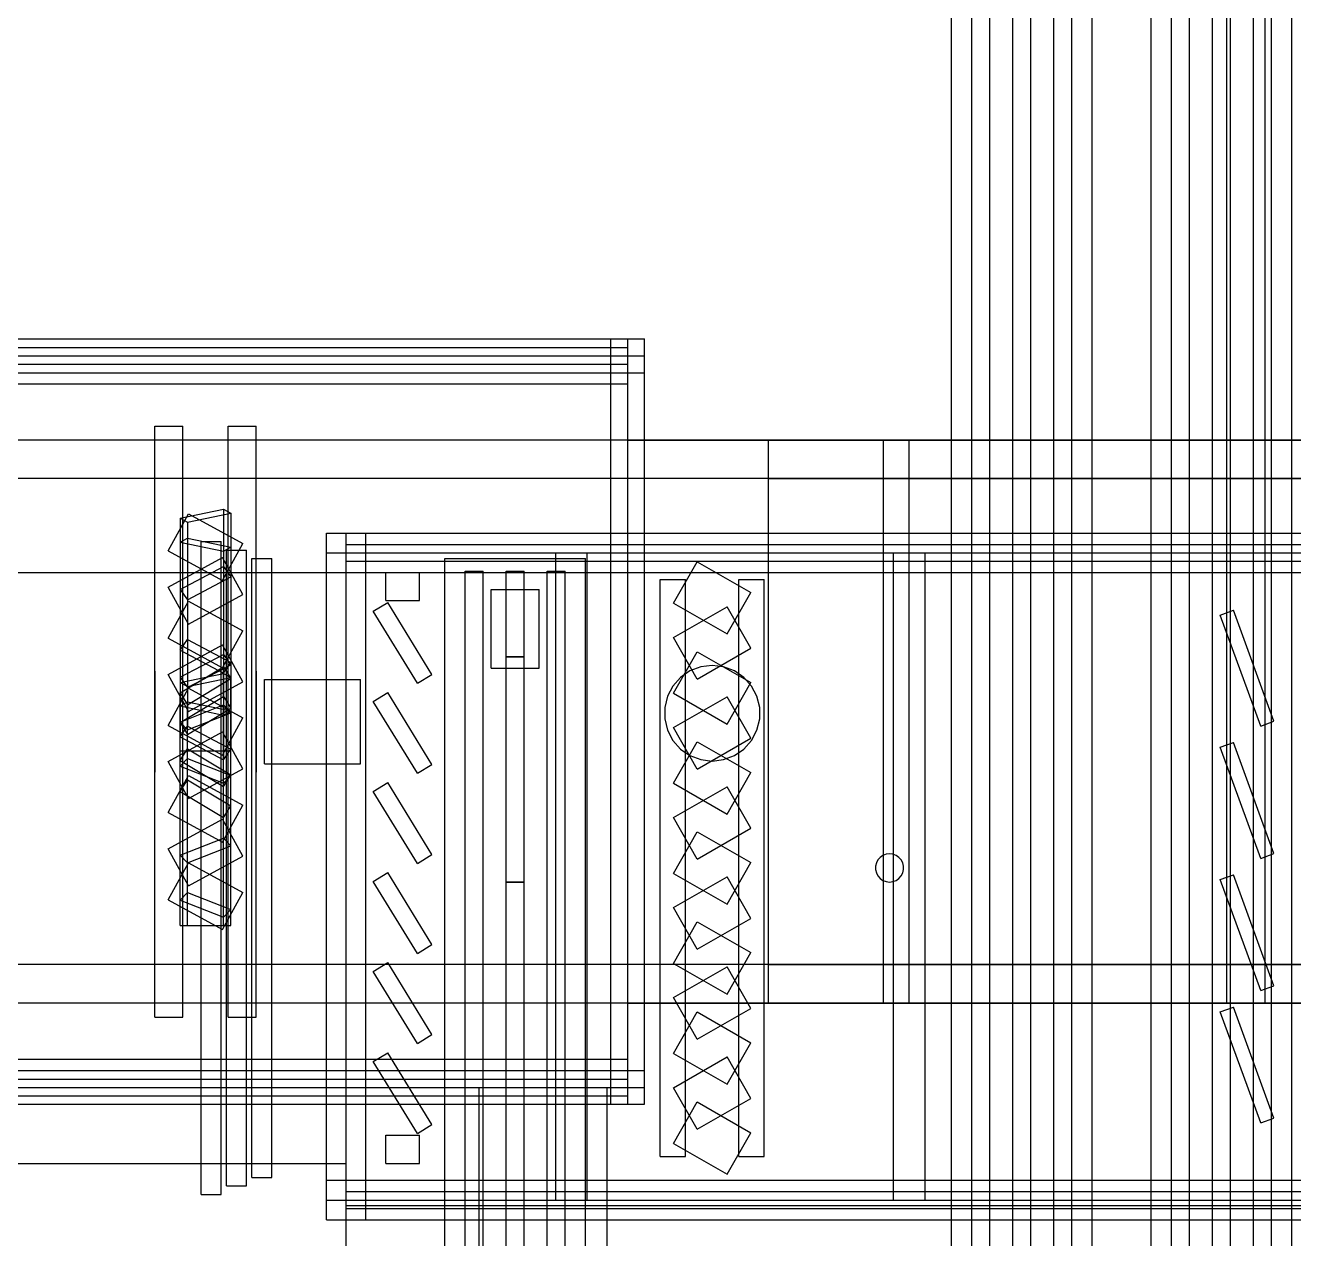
# Model space of a CAD drawing. Header units: millimetres. Extents: x -1355 to 669, y -1138 to 733.
# Drawn here: x -329.94 to -280.38, y 29.59 to 77.02 of the extents above; entities that cross this region are included whole.
import ezdxf

# ---------------------------------------------------------------- set-up
doc = ezdxf.new("R2010")
doc.units = ezdxf.units.MM
doc.layers.add('HIDDEN', color=8, linetype='Continuous')

msp = doc.modelspace()

# ---------------------------------------------------------------- linework, layer by layer
at = {"layer": 'HIDDEN'}
for points in [[(-293.75, 2.95), (-293.75, 276.75)], [(-293.75, 2.95), (-293.75, 276.75)], [(-288.25, 2.95), (-288.25, 276.75)], [(-288.25, 2.95), (-288.25, 276.75)], [(-285.95, 3.17), (-285.95, 276.75)], [(-285.95, 3.17), (-285.95, 276.75)], [(-280.45, 3.17), (-280.45, 276.75)], [(-280.45, 3.17), (-280.45, 276.75)], [(-292.95, 3.45), (-292.95, 276.25)], [(-292.95, 3.45), (-292.95, 276.25)], [(-292.25, 3.45), (-292.25, 276.25)], [(-292.25, 3.45), (-292.25, 276.25)], [(-291.35, 3.45), (-291.35, 276.25)], [(-291.35, 3.45), (-291.35, 276.25)], [(-290.65, 3.45), (-290.65, 276.25)], [(-290.65, 3.45), (-290.65, 276.25)], [(-289.75, 3.45), (-289.75, 276.25)], [(-289.75, 3.45), (-289.75, 276.25)], [(-289.05, 3.45), (-289.05, 276.25)], [(-289.05, 3.45), (-289.05, 276.25)], [(-285.15, 3.67), (-285.15, 276.25)], [(-285.15, 3.67), (-285.15, 276.25)], [(-284.45, 3.67), (-284.45, 276.25)], [(-284.45, 3.67), (-284.45, 276.25)], [(-283.55, 3.67), (-283.55, 276.25)], [(-283.55, 3.67), (-283.55, 276.25)], [(-282.85, 3.67), (-282.85, 276.25)], [(-282.85, 3.67), (-282.85, 276.25)], [(-281.95, 3.67), (-281.95, 276.25)], [(-281.95, 3.67), (-281.95, 276.25)], [(-281.25, 3.67), (-281.25, 276.25)], [(-281.25, 3.67), (-281.25, 276.25)], [(-283, 121), (-283, 38.8)], [(-283, 121), (-283, 38.8)], [(-281.5, 121), (-281.5, 38.8)], [(-281.5, 121), (-281.5, 38.8)], [(-432.9, 64.76), (-306.4, 64.76)], [(-432.9, 64.76), (-306.4, 64.76)], [(-432.9, 64.76), (-306.4, 64.76)], [(-432.9, 64.76), (-306.4, 64.76)], [(-432.9, 64.43), (-306.4, 64.43)], [(-432.9, 64.43), (-306.4, 64.43)], [(-307.06, 64.76), (-305.74, 64.76)], [(-307.06, 64.76), (-305.74, 64.76)], [(-307.06, 63.44), (-307.06, 64.76)], [(-307.06, 63.44), (-307.06, 64.76)], [(-306.4, 63.44), (-306.4, 64.76)], [(-306.4, 63.44), (-306.4, 64.76)], [(-306.4, 63.44), (-306.4, 64.76)], [(-306.4, 63.44), (-306.4, 64.76)], [(-306.4, 63.77), (-306.4, 64.43)], [(-306.4, 63.77), (-306.4, 64.43)], [(-305.74, 63.44), (-305.74, 64.76)], [(-305.74, 63.44), (-305.74, 64.76)], [(-432.9, 64.1), (-306.4, 64.1)], [(-432.9, 64.1), (-306.4, 64.1)], [(-432.9, 64.1), (-306.4, 64.1)], [(-432.9, 64.1), (-306.4, 64.1)], [(-307.06, 64.1), (-305.74, 64.1)], [(-307.06, 64.1), (-305.74, 64.1)], [(-307.06, 35.5), (-307.06, 64.1)], [(-307.06, 35.5), (-307.06, 64.1)], [(-307.06, 64.1), (-305.74, 64.1)], [(-307.06, 64.1), (-305.74, 64.1)], [(-307.06, 35.5), (-307.06, 64.1)], [(-307.06, 35.5), (-307.06, 64.1)], [(-306.4, 35.5), (-306.4, 64.1)], [(-306.4, 35.5), (-306.4, 64.1)], [(-306.4, 35.5), (-306.4, 64.1)], [(-306.4, 35.5), (-306.4, 64.1)], [(-305.74, 35.5), (-305.74, 64.1)], [(-305.74, 35.5), (-305.74, 64.1)], [(-305.74, 35.5), (-305.74, 64.1)], [(-305.74, 35.5), (-305.74, 64.1)], [(-432.9, 63.77), (-306.4, 63.77)], [(-432.9, 63.77), (-306.4, 63.77)], [(-432.9, 63.44), (-306.4, 63.44)], [(-432.9, 63.44), (-306.4, 63.44)], [(-432.9, 63.44), (-306.4, 63.44)], [(-432.9, 63.44), (-306.4, 63.44)], [(-307.06, 63.44), (-305.74, 63.44)], [(-307.06, 63.44), (-305.74, 63.44)], [(-353.15, 63), (-306.4, 63)], [(-353.15, 63), (-306.4, 63)], [(-306.4, 36.6), (-306.4, 63)], [(-306.4, 36.6), (-306.4, 63)], [(-324.88, 61.35), (-323.78, 61.35)], [(-324.88, 61.35), (-323.78, 61.35)], [(-324.88, 38.25), (-324.88, 61.35)], [(-324.88, 38.25), (-324.88, 61.35)], [(-323.78, 38.25), (-323.78, 61.35)], [(-323.78, 38.25), (-323.78, 61.35)], [(-322.02, 61.35), (-320.92, 61.35)], [(-322.02, 61.35), (-320.92, 61.35)], [(-322.02, 38.25), (-322.02, 61.35)], [(-322.02, 38.25), (-322.02, 61.35)], [(-320.92, 38.25), (-320.92, 61.35)], [(-320.92, 38.25), (-320.92, 61.35)], [(-237, 60.8), (-357, 60.8)], [(-237, 60.8), (-357, 60.8)], [(-306.4, 60.8), (-295.4, 60.8)], [(-306.4, 60.8), (-295.4, 60.8)], [(-306.4, 38.8), (-306.4, 60.8)], [(-306.4, 38.8), (-306.4, 60.8)], [(-306.4, 60.8), (-295.4, 60.8)], [(-306.4, 60.8), (-295.4, 60.8)], [(-306.4, 38.8), (-306.4, 60.8)], [(-306.4, 38.8), (-306.4, 60.8)], [(-300.9, 38.8), (-300.9, 60.8)], [(-300.9, 60.8), (-237, 60.8)], [(-300.9, 38.8), (-300.9, 60.8)], [(-300.9, 60.8), (-237, 60.8)], [(-261, 60.8), (-296.4, 60.8)], [(-296.4, 38.8), (-296.4, 60.8)], [(-261, 60.8), (-296.4, 60.8)], [(-296.4, 38.8), (-296.4, 60.8)], [(-295.4, 38.8), (-295.4, 60.8)], [(-295.4, 38.8), (-295.4, 60.8)], [(-295.4, 38.8), (-295.4, 60.8)], [(-295.4, 38.8), (-295.4, 60.8)], [(-237, 59.3), (-357, 59.3)], [(-237, 59.3), (-357, 59.3)], [(-300.9, 59.3), (-237, 59.3)], [(-300.9, 59.3), (-237, 59.3)], [(-300.9, 40.3), (-300.9, 59.3)], [(-300.9, 40.3), (-300.9, 59.3)], [(-261, 59.3), (-296.4, 59.3)], [(-261, 59.3), (-296.4, 59.3)], [(-296.4, 40.3), (-296.4, 59.3)], [(-296.4, 40.3), (-296.4, 59.3)], [(-323.888, 57.753), (-322.2, 58.103)], [(-322.2, 58.103), (-322.2, 51.686)], [(-322.2, 58.103), (-321.912, 57.944)], [(-324.357, 56.476), (-323.566, 57.924)], [(-324.357, 56.476), (-323.566, 57.924)], [(-323.888, 57.753), (-323.888, 51.335)], [(-323.888, 57.753), (-323.6, 57.594)], [(-323.6, 57.594), (-321.912, 57.944)], [(-323.6, 57.594), (-323.6, 51.177)], [(-323.566, 57.924), (-321.443, 56.764)], [(-323.566, 57.924), (-321.443, 56.764)], [(-321.912, 57.944), (-321.912, 51.527)], [(-318.17, 57.17), (-316.63, 57.17)], [(-318.17, 57.17), (-316.63, 57.17)], [(-318.17, 55.63), (-318.17, 57.17)], [(-318.17, 55.63), (-318.17, 57.17)], [(-317.4, 57.17), (-97.4, 57.17)], [(-317.4, 57.17), (-97.4, 57.17)], [(-317.4, 55.63), (-317.4, 57.17)], [(-317.4, 55.63), (-317.4, 57.17)], [(-317.4, 57.17), (-97.4, 57.17)], [(-317.4, 57.17), (-97.4, 57.17)], [(-317.4, 55.63), (-317.4, 57.17)], [(-317.4, 55.63), (-317.4, 57.17)], [(-316.63, 55.63), (-316.63, 57.17)], [(-316.63, 55.63), (-316.63, 57.17)], [(-323.888, 56.817), (-323.6, 56.979)], [(-323.888, 56.817), (-322.2, 56.459)], [(-323.888, 56.817), (-323.888, 50.417)], [(-323.6, 56.979), (-321.912, 56.621)], [(-323.6, 56.979), (-323.6, 50.579)], [(-323.065, 56.84), (-322.295, 56.84)], [(-323.065, 56.84), (-322.295, 56.84)], [(-323.065, 31.32), (-323.065, 56.84)], [(-323.065, 31.32), (-323.065, 56.84)], [(-322.295, 31.32), (-322.295, 56.84)], [(-322.295, 31.32), (-322.295, 56.84)], [(-322.234, 55.316), (-321.443, 56.764)], [(-322.234, 55.316), (-321.443, 56.764)], [(-322.2, 56.459), (-321.912, 56.621)], [(-322.075, 56.51), (-321.305, 56.51)], [(-322.075, 56.51), (-321.305, 56.51)], [(-322.075, 31.65), (-322.075, 56.51)], [(-322.075, 31.65), (-322.075, 56.51)], [(-321.912, 56.621), (-321.912, 50.221)], [(-321.305, 31.65), (-321.305, 56.51)], [(-321.305, 31.65), (-321.305, 56.51)], [(-317.4, 56.73), (-97.4, 56.73)], [(-317.4, 56.73), (-97.4, 56.73)], [(-317.4, 56.07), (-317.4, 56.73)], [(-317.4, 56.07), (-317.4, 56.73)], [(-324.357, 56.476), (-322.234, 55.316)], [(-324.357, 56.476), (-322.234, 55.316)], [(-324.357, 55.059), (-322.234, 56.219)], [(-324.357, 55.059), (-322.234, 56.219)], [(-321.443, 54.771), (-322.234, 56.219)], [(-321.443, 54.771), (-322.234, 56.219)], [(-322.2, 56.459), (-322.2, 50.059)], [(-321.085, 56.18), (-320.315, 56.18)], [(-321.085, 56.18), (-320.315, 56.18)], [(-321.085, 31.98), (-321.085, 56.18)], [(-321.085, 31.98), (-321.085, 56.18)], [(-320.315, 31.98), (-320.315, 56.18)], [(-320.315, 31.98), (-320.315, 56.18)], [(-318.17, 56.4), (-316.63, 56.4)], [(-318.17, 56.4), (-316.63, 56.4)], [(-318.17, 31.1), (-318.17, 56.4)], [(-318.17, 31.1), (-318.17, 56.4)], [(-318.17, 56.4), (-316.63, 56.4)], [(-318.17, 56.4), (-316.63, 56.4)], [(-318.17, 31.1), (-318.17, 56.4)], [(-318.17, 31.1), (-318.17, 56.4)], [(-317.4, 56.4), (-97.4, 56.4)], [(-317.4, 56.4), (-97.4, 56.4)], [(-317.4, 31.1), (-317.4, 56.4)], [(-317.4, 31.1), (-317.4, 56.4)], [(-317.4, 56.4), (-97.4, 56.4)], [(-317.4, 56.4), (-97.4, 56.4)], [(-317.4, 31.1), (-317.4, 56.4)], [(-317.4, 31.1), (-317.4, 56.4)], [(-317.4, 56.07), (-97.4, 56.07)], [(-317.4, 56.07), (-97.4, 56.07)], [(-316.63, 31.1), (-316.63, 56.4)], [(-316.63, 31.1), (-316.63, 56.4)], [(-316.63, 31.1), (-316.63, 56.4)], [(-316.63, 31.1), (-316.63, 56.4)], [(-313.55, 56.18), (-308.05, 56.18)], [(-313.55, 56.18), (-308.05, 56.18)], [(-313.55, 3.61), (-313.55, 56.18)], [(-313.55, 3.61), (-313.55, 56.18)], [(-309.216, 56.4), (-307.984, 56.4)], [(-309.216, 56.4), (-307.984, 56.4)], [(-309.216, 31.1), (-309.216, 56.4)], [(-309.216, 31.1), (-309.216, 56.4)], [(-309.216, 56.4), (-307.984, 56.4)], [(-309.216, 56.4), (-307.984, 56.4)], [(-309.216, 31.1), (-309.216, 56.4)], [(-309.216, 31.1), (-309.216, 56.4)], [(-308.05, 3.61), (-308.05, 56.18)], [(-308.05, 3.61), (-308.05, 56.18)], [(-307.984, 31.1), (-307.984, 56.4)], [(-307.984, 31.1), (-307.984, 56.4)], [(-307.984, 31.1), (-307.984, 56.4)], [(-307.984, 31.1), (-307.984, 56.4)], [(-304.615, 54.43), (-303.685, 56.053)], [(-304.615, 54.43), (-303.685, 56.053)], [(-303.685, 56.053), (-301.585, 54.85)], [(-303.685, 56.053), (-301.585, 54.85)], [(-296.016, 56.4), (-294.784, 56.4)], [(-296.016, 56.4), (-294.784, 56.4)], [(-296.016, 31.1), (-296.016, 56.4)], [(-296.016, 31.1), (-296.016, 56.4)], [(-296.016, 56.4), (-294.784, 56.4)], [(-296.016, 56.4), (-294.784, 56.4)], [(-296.016, 31.1), (-296.016, 56.4)], [(-296.016, 31.1), (-296.016, 56.4)], [(-294.784, 31.1), (-294.784, 56.4)], [(-294.784, 31.1), (-294.784, 56.4)], [(-294.784, 31.1), (-294.784, 56.4)], [(-294.784, 31.1), (-294.784, 56.4)], [(-354.8, 55.63), (-317.4, 55.63)], [(-354.8, 55.63), (-317.4, 55.63)], [(-323.888, 54.967), (-322.2, 55.862)], [(-322.2, 55.862), (-322.2, 52.43)], [(-322.2, 55.862), (-321.912, 55.457)], [(-318.17, 55.63), (-316.63, 55.63)], [(-318.17, 55.63), (-316.63, 55.63)], [(-317.4, 55.63), (-97.4, 55.63)], [(-317.4, 55.63), (-97.4, 55.63)], [(-317.4, 55.63), (-97.4, 55.63)], [(-317.4, 55.63), (-97.4, 55.63)], [(-317.4, 32.53), (-317.4, 55.63)], [(-317.4, 32.53), (-317.4, 55.63)], [(-315.86, 55.63), (-314.54, 55.63)], [(-315.86, 55.63), (-314.54, 55.63)], [(-315.86, 54.53), (-315.86, 55.63)], [(-315.86, 54.53), (-315.86, 55.63)], [(-314.54, 54.53), (-314.54, 55.63)], [(-314.54, 54.53), (-314.54, 55.63)], [(-312.75, 55.68), (-312.05, 55.68)], [(-312.75, 55.68), (-312.05, 55.68)], [(-312.75, 4.11), (-312.75, 55.68)], [(-312.75, 4.11), (-312.75, 55.68)], [(-312.05, 4.11), (-312.05, 55.68)], [(-312.05, 4.11), (-312.05, 55.68)], [(-311.15, 55.68), (-310.45, 55.68)], [(-311.15, 55.68), (-310.45, 55.68)], [(-311.15, 4.11), (-311.15, 55.68)], [(-311.15, 4.11), (-311.15, 55.68)], [(-310.45, 4.11), (-310.45, 55.68)], [(-310.45, 4.11), (-310.45, 55.68)], [(-309.55, 55.68), (-308.85, 55.68)], [(-309.55, 55.68), (-308.85, 55.68)], [(-309.55, 4.11), (-309.55, 55.68)], [(-309.55, 4.11), (-309.55, 55.68)], [(-308.85, 4.11), (-308.85, 55.68)], [(-308.85, 4.11), (-308.85, 55.68)], [(-323.566, 53.611), (-324.357, 55.059)], [(-323.566, 53.611), (-324.357, 55.059)], [(-323.6, 54.562), (-321.912, 55.457)], [(-321.912, 55.457), (-321.912, 52.025)], [(-305.135, 55.355), (-304.145, 55.355)], [(-305.135, 55.355), (-304.145, 55.355)], [(-305.135, 32.805), (-305.135, 55.355)], [(-305.135, 32.805), (-305.135, 55.355)], [(-304.145, 32.805), (-304.145, 55.355)], [(-304.145, 32.805), (-304.145, 55.355)], [(-302.055, 55.355), (-301.065, 55.355)], [(-302.055, 55.355), (-301.065, 55.355)], [(-302.055, 32.805), (-302.055, 55.355)], [(-302.055, 32.805), (-302.055, 55.355)], [(-301.065, 32.805), (-301.065, 55.355)], [(-301.065, 32.805), (-301.065, 55.355)], [(-323.888, 54.967), (-323.888, 51.535)], [(-323.888, 54.967), (-323.6, 54.562)], [(-323.6, 54.562), (-323.6, 51.13)], [(-323.566, 53.611), (-321.443, 54.771)], [(-323.566, 53.611), (-321.443, 54.771)], [(-315.86, 54.53), (-314.54, 54.53)], [(-315.86, 54.53), (-314.54, 54.53)], [(-311.735, 54.97), (-309.865, 54.97)], [(-311.735, 54.97), (-309.865, 54.97)], [(-311.735, 51.89), (-311.735, 54.97)], [(-311.735, 51.89), (-311.735, 54.97)], [(-309.865, 51.89), (-309.865, 54.97)], [(-309.865, 51.89), (-309.865, 54.97)], [(-302.515, 53.227), (-301.585, 54.85)], [(-302.515, 53.227), (-301.585, 54.85)], [(-324.357, 53.066), (-323.566, 54.514)], [(-324.357, 53.066), (-323.566, 54.514)], [(-323.566, 54.514), (-321.443, 53.354)], [(-323.566, 54.514), (-321.443, 53.354)], [(-316.344, 54.114), (-315.781, 54.459)], [(-316.344, 54.114), (-315.781, 54.459)], [(-314.619, 51.301), (-316.344, 54.114)], [(-314.619, 51.301), (-316.344, 54.114)], [(-314.056, 51.646), (-315.781, 54.459)], [(-314.056, 51.646), (-315.781, 54.459)], [(-304.615, 54.43), (-302.515, 53.227)], [(-304.615, 54.43), (-302.515, 53.227)], [(-304.615, 53.09), (-302.515, 54.293)], [(-304.615, 53.09), (-302.515, 54.293)], [(-301.585, 52.67), (-302.515, 54.293)], [(-301.585, 52.67), (-302.515, 54.293)], [(-283.25, 53.966), (-282.734, 54.154)], [(-283.25, 53.966), (-282.734, 54.154)], [(-281.15, 49.814), (-282.734, 54.154)], [(-281.15, 49.814), (-282.734, 54.154)], [(-281.666, 49.626), (-283.25, 53.966)], [(-281.666, 49.626), (-283.25, 53.966)], [(-324.357, 53.066), (-322.234, 51.906)], [(-324.357, 53.066), (-322.234, 51.906)], [(-322.234, 51.906), (-321.443, 53.354)], [(-322.234, 51.906), (-321.443, 53.354)], [(-303.685, 51.467), (-304.615, 53.09)], [(-303.685, 51.467), (-304.615, 53.09)], [(-324.357, 51.649), (-322.234, 52.809)], [(-324.357, 51.649), (-322.234, 52.809)], [(-323.888, 52.598), (-323.6, 53.005)], [(-323.888, 52.598), (-322.2, 51.7)], [(-323.888, 52.598), (-323.888, 49.21)], [(-323.6, 53.005), (-321.912, 52.107)], [(-323.6, 53.005), (-323.6, 49.617)], [(-321.443, 51.361), (-322.234, 52.809)], [(-321.443, 51.361), (-322.234, 52.809)], [(-303.685, 51.467), (-301.585, 52.67)], [(-303.685, 51.467), (-301.585, 52.67)], [(-323.888, 51.535), (-322.2, 52.43)], [(-322.2, 52.43), (-321.912, 52.025)], [(-322.2, 51.7), (-321.912, 52.107)], [(-321.912, 52.107), (-321.912, 48.719)], [(-311.13, 52.33), (-311.128, 52.33)], [(-311.128, 52.33), (-311.13, 52.33)], [(-311.128, 52.33), (-311.109, 52.33)], [(-311.109, 52.33), (-311.128, 52.33)], [(-311.109, 52.33), (-311.072, 52.33)], [(-311.072, 52.33), (-311.109, 52.33)], [(-311.072, 52.33), (-311.019, 52.33)], [(-311.019, 52.33), (-311.072, 52.33)], [(-311.019, 52.33), (-310.953, 52.33)], [(-310.953, 52.33), (-311.019, 52.33)], [(-310.953, 52.33), (-310.879, 52.33)], [(-310.879, 52.33), (-310.953, 52.33)], [(-310.879, 52.33), (-310.8, 52.33)], [(-310.8, 52.33), (-310.879, 52.33)], [(-310.721, 52.33), (-310.8, 52.33)], [(-310.8, 52.33), (-310.721, 52.33)], [(-310.647, 52.33), (-310.721, 52.33)], [(-310.721, 52.33), (-310.647, 52.33)], [(-310.581, 52.33), (-310.647, 52.33)], [(-310.647, 52.33), (-310.581, 52.33)], [(-310.528, 52.33), (-310.581, 52.33)], [(-310.581, 52.33), (-310.528, 52.33)], [(-310.491, 52.33), (-310.528, 52.33)], [(-310.528, 52.33), (-310.491, 52.33)], [(-310.472, 52.33), (-310.491, 52.33)], [(-310.491, 52.33), (-310.472, 52.33)], [(-310.47, 52.33), (-310.472, 52.33)], [(-310.472, 52.33), (-310.47, 52.33)], [(-304.615, 50.91), (-303.685, 52.533)], [(-304.615, 50.91), (-303.685, 52.533)], [(-303.685, 52.533), (-301.585, 51.33)], [(-303.685, 52.533), (-301.585, 51.33)], [(-324.88, 51.78), (-324.88, 51.751)], [(-324.88, 51.775), (-324.88, 51.78)], [(-324.88, 51.684), (-324.88, 51.775)], [(-324.88, 51.751), (-324.88, 51.614)], [(-324.88, 51.484), (-324.88, 51.684)], [(-324.88, 51.614), (-324.88, 51.371)], [(-323.566, 50.201), (-324.357, 51.649)], [(-323.566, 50.201), (-324.357, 51.649)], [(-323.888, 50.923), (-322.2, 51.943)], [(-323.888, 51.335), (-322.2, 51.686)], [(-323.6, 51.13), (-321.912, 52.025)], [(-322.2, 50.784), (-322.2, 51.943)], [(-322.2, 51.943), (-321.912, 51.481)], [(-322.2, 51.7), (-322.2, 48.312)], [(-322.2, 51.686), (-321.912, 51.527)], [(-320.92, 51.78), (-320.92, 51.751)], [(-320.92, 51.775), (-320.92, 51.78)], [(-320.92, 51.684), (-320.92, 51.775)], [(-320.92, 51.751), (-320.92, 51.614)], [(-320.92, 51.484), (-320.92, 51.684)], [(-320.92, 51.614), (-320.92, 51.371)], [(-314.619, 51.301), (-314.056, 51.646)], [(-314.619, 51.301), (-314.056, 51.646)], [(-311.735, 51.89), (-309.865, 51.89)], [(-311.735, 51.89), (-309.865, 51.89)], [(-303.969, 51.786), (-304.34, 51.53)], [(-303.969, 51.786), (-304.34, 51.53)], [(-303.548, 51.946), (-303.969, 51.786)], [(-303.548, 51.946), (-303.969, 51.786)], [(-303.1, 52), (-303.548, 51.946)], [(-303.1, 52), (-303.548, 51.946)], [(-302.652, 51.946), (-303.1, 52)], [(-302.652, 51.946), (-303.1, 52)], [(-302.231, 51.786), (-302.652, 51.946)], [(-302.231, 51.786), (-302.652, 51.946)], [(-301.86, 51.53), (-302.231, 51.786)], [(-301.86, 51.53), (-302.231, 51.786)], [(-324.88, 51.185), (-324.88, 51.484)], [(-324.88, 51.371), (-324.88, 51.037)], [(-324.88, 50.807), (-324.88, 51.185)], [(-324.357, 49.656), (-323.566, 51.104)], [(-324.357, 49.656), (-323.566, 51.104)], [(-323.888, 51.535), (-323.6, 51.13)], [(-323.888, 51.335), (-323.6, 51.177)], [(-323.6, 51.177), (-321.912, 51.527)], [(-323.6, 50.461), (-321.912, 51.481)], [(-323.566, 50.201), (-321.443, 51.361)], [(-323.566, 50.201), (-321.443, 51.361)], [(-323.566, 51.104), (-321.443, 49.944)], [(-323.566, 51.104), (-321.443, 49.944)], [(-321.912, 50.322), (-321.912, 51.481)], [(-320.92, 51.185), (-320.92, 51.484)], [(-320.92, 51.371), (-320.92, 51.037)], [(-320.92, 50.807), (-320.92, 51.185)], [(-320.59, 51.45), (-316.85, 51.45)], [(-320.59, 51.45), (-316.85, 51.45)], [(-320.59, 48.15), (-320.59, 51.45)], [(-320.59, 48.15), (-320.59, 51.45)], [(-316.85, 48.15), (-316.85, 51.45)], [(-316.85, 48.15), (-316.85, 51.45)], [(-304.639, 51.192), (-304.848, 50.793)], [(-304.639, 51.192), (-304.848, 50.793)], [(-304.34, 51.53), (-304.639, 51.192)], [(-304.34, 51.53), (-304.639, 51.192)], [(-302.515, 49.707), (-301.585, 51.33)], [(-302.515, 49.707), (-301.585, 51.33)], [(-301.561, 51.192), (-301.86, 51.53)], [(-301.561, 51.192), (-301.86, 51.53)], [(-301.352, 50.793), (-301.561, 51.192)], [(-301.352, 50.793), (-301.561, 51.192)], [(-324.88, 51.037), (-324.88, 50.631)], [(-324.88, 50.369), (-324.88, 50.807)], [(-324.88, 50.631), (-324.88, 50.177)], [(-323.888, 49.764), (-323.888, 50.923)], [(-323.888, 50.923), (-323.6, 50.461)], [(-323.888, 49.764), (-322.2, 50.784)], [(-323.888, 50.417), (-323.6, 50.579)], [(-323.6, 50.579), (-321.912, 50.221)], [(-322.2, 50.784), (-321.912, 50.322)], [(-320.92, 51.037), (-320.92, 50.631)], [(-320.92, 50.369), (-320.92, 50.807)], [(-320.92, 50.631), (-320.92, 50.177)], [(-316.344, 50.594), (-315.781, 50.939)], [(-316.344, 50.594), (-315.781, 50.939)], [(-314.619, 47.781), (-316.344, 50.594)], [(-314.619, 47.781), (-316.344, 50.594)], [(-314.056, 48.126), (-315.781, 50.939)], [(-314.056, 48.126), (-315.781, 50.939)], [(-304.848, 50.793), (-304.956, 50.355)], [(-304.848, 50.793), (-304.956, 50.355)], [(-304.615, 50.91), (-302.515, 49.707)], [(-304.615, 50.91), (-302.515, 49.707)], [(-304.615, 49.57), (-302.515, 50.773)], [(-304.615, 49.57), (-302.515, 50.773)], [(-301.585, 49.15), (-302.515, 50.773)], [(-301.585, 49.15), (-302.515, 50.773)], [(-301.244, 50.355), (-301.352, 50.793)], [(-301.244, 50.355), (-301.352, 50.793)], [(-324.88, 49.899), (-324.88, 50.369)], [(-324.88, 50.177), (-324.88, 49.701)], [(-323.888, 49.786), (-322.2, 50.454)], [(-323.888, 50.417), (-322.2, 50.059)], [(-323.6, 49.302), (-323.6, 50.461)], [(-323.6, 49.302), (-321.912, 50.322)], [(-323.6, 49.483), (-321.912, 50.151)], [(-322.2, 45.246), (-322.2, 50.454)], [(-322.2, 50.454), (-321.912, 50.151)], [(-322.2, 50.059), (-321.912, 50.221)], [(-321.912, 44.943), (-321.912, 50.151)], [(-320.92, 49.899), (-320.92, 50.369)], [(-320.92, 50.177), (-320.92, 49.701)], [(-304.956, 50.355), (-304.956, 49.905)], [(-304.956, 50.355), (-304.956, 49.905)], [(-301.244, 49.905), (-301.244, 50.355)], [(-301.244, 49.905), (-301.244, 50.355)], [(-324.88, 49.423), (-324.88, 49.899)], [(-324.88, 49.701), (-324.88, 49.231)], [(-324.357, 49.656), (-322.234, 48.496)], [(-324.357, 49.656), (-322.234, 48.496)], [(-323.888, 44.578), (-323.888, 49.786)], [(-323.888, 49.786), (-323.6, 49.483)], [(-323.888, 49.764), (-323.6, 49.302)], [(-323.888, 49.21), (-323.6, 49.617)], [(-323.6, 49.617), (-321.912, 48.719)], [(-322.234, 48.496), (-321.443, 49.944)], [(-322.234, 48.496), (-321.443, 49.944)], [(-320.92, 49.423), (-320.92, 49.899)], [(-320.92, 49.701), (-320.92, 49.231)], [(-304.956, 49.905), (-304.848, 49.467)], [(-304.956, 49.905), (-304.848, 49.467)], [(-303.685, 47.947), (-304.615, 49.57)], [(-303.685, 47.947), (-304.615, 49.57)], [(-301.352, 49.467), (-301.244, 49.905)], [(-301.352, 49.467), (-301.244, 49.905)], [(-281.666, 49.626), (-281.15, 49.814)], [(-281.666, 49.626), (-281.15, 49.814)], [(-324.88, 48.969), (-324.88, 49.423)], [(-324.88, 49.231), (-324.88, 48.793)], [(-324.357, 48.239), (-322.234, 49.399)], [(-324.357, 48.239), (-322.234, 49.399)], [(-323.888, 49.21), (-322.2, 48.312)], [(-323.6, 44.275), (-323.6, 49.483)], [(-321.443, 47.951), (-322.234, 49.399)], [(-321.443, 47.951), (-322.234, 49.399)], [(-320.92, 48.969), (-320.92, 49.423)], [(-320.92, 49.231), (-320.92, 48.793)], [(-304.848, 49.467), (-304.639, 49.068)], [(-304.848, 49.467), (-304.639, 49.068)], [(-304.639, 49.068), (-304.34, 48.73)], [(-304.639, 49.068), (-304.34, 48.73)], [(-303.685, 47.947), (-301.585, 49.15)], [(-303.685, 47.947), (-301.585, 49.15)], [(-301.86, 48.73), (-301.561, 49.068)], [(-301.86, 48.73), (-301.561, 49.068)], [(-301.561, 49.068), (-301.352, 49.467)], [(-301.561, 49.068), (-301.352, 49.467)], [(-324.88, 48.563), (-324.88, 48.969)], [(-324.88, 48.793), (-324.88, 48.415)], [(-323.888, 48.279), (-323.6, 48.74)], [(-323.888, 48.655), (-322.2, 48.659)], [(-323.888, 41.835), (-323.888, 48.655)], [(-323.888, 48.655), (-323.6, 48.653)], [(-323.6, 48.74), (-321.912, 47.722)], [(-323.6, 47.531), (-323.6, 48.74)], [(-323.6, 48.653), (-321.912, 48.657)], [(-323.6, 41.833), (-323.6, 48.653)], [(-322.2, 48.312), (-321.912, 48.719)], [(-322.2, 41.839), (-322.2, 48.659)], [(-322.2, 48.659), (-321.912, 48.657)], [(-321.912, 41.837), (-321.912, 48.657)], [(-320.92, 48.563), (-320.92, 48.969)], [(-320.92, 48.793), (-320.92, 48.415)], [(-304.615, 47.39), (-303.685, 49.013)], [(-304.615, 47.39), (-303.685, 49.013)], [(-304.34, 48.73), (-303.969, 48.474)], [(-304.34, 48.73), (-303.969, 48.474)], [(-303.685, 49.013), (-301.585, 47.81)], [(-303.685, 49.013), (-301.585, 47.81)], [(-302.231, 48.474), (-301.86, 48.73)], [(-302.231, 48.474), (-301.86, 48.73)], [(-283.25, 48.796), (-282.734, 48.984)], [(-283.25, 48.796), (-282.734, 48.984)], [(-281.666, 44.456), (-283.25, 48.796)], [(-281.666, 44.456), (-283.25, 48.796)], [(-281.15, 44.644), (-282.734, 48.984)], [(-281.15, 44.644), (-282.734, 48.984)], [(-324.88, 48.229), (-324.88, 48.563)], [(-324.88, 48.415), (-324.88, 48.116)], [(-324.88, 47.986), (-324.88, 48.229)], [(-324.88, 48.116), (-324.88, 47.916)], [(-323.566, 46.791), (-324.357, 48.239)], [(-323.566, 46.791), (-324.357, 48.239)], [(-323.888, 48.06), (-323.6, 48.36)], [(-323.888, 48.279), (-322.2, 47.26)], [(-323.888, 47.07), (-323.888, 48.279)], [(-323.6, 48.36), (-321.912, 47.697)], [(-323.6, 43.119), (-323.6, 48.36)], [(-320.92, 48.229), (-320.92, 48.563)], [(-320.92, 48.415), (-320.92, 48.116)], [(-320.92, 47.986), (-320.92, 48.229)], [(-320.92, 48.116), (-320.92, 47.916)], [(-320.59, 48.15), (-316.85, 48.15)], [(-320.59, 48.15), (-316.85, 48.15)], [(-314.619, 47.781), (-314.056, 48.126)], [(-314.619, 47.781), (-314.056, 48.126)], [(-303.969, 48.474), (-303.548, 48.314)], [(-303.969, 48.474), (-303.548, 48.314)], [(-303.548, 48.314), (-303.1, 48.26)], [(-303.548, 48.314), (-303.1, 48.26)], [(-303.1, 48.26), (-302.652, 48.314)], [(-303.1, 48.26), (-302.652, 48.314)], [(-302.652, 48.314), (-302.231, 48.474)], [(-302.652, 48.314), (-302.231, 48.474)], [(-324.88, 47.849), (-324.88, 47.986)], [(-324.88, 47.916), (-324.88, 47.825)], [(-324.88, 47.82), (-324.88, 47.849)], [(-324.88, 47.825), (-324.88, 47.82)], [(-324.357, 46.246), (-323.566, 47.694)], [(-324.357, 46.246), (-323.566, 47.694)], [(-323.888, 48.06), (-322.2, 47.397)], [(-323.888, 42.819), (-323.888, 48.06)], [(-323.566, 46.791), (-321.443, 47.951)], [(-323.566, 46.791), (-321.443, 47.951)], [(-323.566, 47.694), (-321.443, 46.534)], [(-323.566, 47.694), (-321.443, 46.534)], [(-322.2, 47.26), (-321.912, 47.722)], [(-322.2, 47.397), (-321.912, 47.697)], [(-321.912, 46.512), (-321.912, 47.722)], [(-321.912, 42.457), (-321.912, 47.697)], [(-320.92, 47.849), (-320.92, 47.986)], [(-320.92, 47.916), (-320.92, 47.825)], [(-320.92, 47.82), (-320.92, 47.849)], [(-320.92, 47.825), (-320.92, 47.82)], [(-302.515, 46.187), (-301.585, 47.81)], [(-302.515, 46.187), (-301.585, 47.81)], [(-323.888, 47.07), (-323.6, 47.531)], [(-323.6, 47.531), (-321.912, 46.512)], [(-322.2, 42.157), (-322.2, 47.397)], [(-322.2, 46.051), (-322.2, 47.26)], [(-316.344, 47.074), (-315.781, 47.419)], [(-316.344, 47.074), (-315.781, 47.419)], [(-314.056, 44.606), (-315.781, 47.419)], [(-314.056, 44.606), (-315.781, 47.419)], [(-304.615, 47.39), (-302.515, 46.187)], [(-304.615, 47.39), (-302.515, 46.187)], [(-304.615, 46.05), (-302.515, 47.253)], [(-304.615, 46.05), (-302.515, 47.253)], [(-301.585, 45.63), (-302.515, 47.253)], [(-301.585, 45.63), (-302.515, 47.253)], [(-323.888, 47.07), (-322.2, 46.051)], [(-314.619, 44.261), (-316.344, 47.074)], [(-314.619, 44.261), (-316.344, 47.074)], [(-324.357, 46.246), (-322.234, 45.086)], [(-324.357, 46.246), (-322.234, 45.086)], [(-322.234, 45.086), (-321.443, 46.534)], [(-322.234, 45.086), (-321.443, 46.534)], [(-322.2, 46.051), (-321.912, 46.512)], [(-324.357, 44.829), (-322.234, 45.989)], [(-324.357, 44.829), (-322.234, 45.989)], [(-321.443, 44.541), (-322.234, 45.989)], [(-321.443, 44.541), (-322.234, 45.989)], [(-303.685, 44.427), (-304.615, 46.05)], [(-303.685, 44.427), (-304.615, 46.05)], [(-303.685, 44.427), (-301.585, 45.63)], [(-303.685, 44.427), (-301.585, 45.63)], [(-323.888, 44.578), (-322.2, 45.246)], [(-322.2, 45.246), (-321.912, 44.943)], [(-304.615, 43.87), (-303.685, 45.493)], [(-304.615, 43.87), (-303.685, 45.493)], [(-303.685, 45.493), (-301.585, 44.29)], [(-303.685, 45.493), (-301.585, 44.29)], [(-323.566, 43.381), (-324.357, 44.829)], [(-323.566, 43.381), (-324.357, 44.829)], [(-323.6, 44.275), (-321.912, 44.943)], [(-314.619, 44.261), (-314.056, 44.606)], [(-314.619, 44.261), (-314.056, 44.606)], [(-296.302, 44.614), (-296.426, 44.567)], [(-296.302, 44.614), (-296.426, 44.567)], [(-296.17, 44.63), (-296.302, 44.614)], [(-296.17, 44.63), (-296.302, 44.614)], [(-296.038, 44.614), (-296.17, 44.63)], [(-296.038, 44.614), (-296.17, 44.63)], [(-295.914, 44.567), (-296.038, 44.614)], [(-295.914, 44.567), (-296.038, 44.614)], [(-281.666, 44.456), (-281.15, 44.644)], [(-281.666, 44.456), (-281.15, 44.644)], [(-324.357, 42.836), (-323.566, 44.284)], [(-324.357, 42.836), (-323.566, 44.284)], [(-323.888, 44.578), (-323.6, 44.275)], [(-323.566, 43.381), (-321.443, 44.541)], [(-323.566, 43.381), (-321.443, 44.541)], [(-323.566, 44.284), (-321.443, 43.124)], [(-323.566, 44.284), (-321.443, 43.124)], [(-302.515, 42.667), (-301.585, 44.29)], [(-302.515, 42.667), (-301.585, 44.29)], [(-296.684, 44.275), (-296.716, 44.146)], [(-296.684, 44.275), (-296.716, 44.146)], [(-296.716, 44.146), (-296.716, 44.014)], [(-296.716, 44.146), (-296.716, 44.014)], [(-296.623, 44.392), (-296.684, 44.275)], [(-296.623, 44.392), (-296.684, 44.275)], [(-296.535, 44.492), (-296.623, 44.392)], [(-296.535, 44.492), (-296.623, 44.392)], [(-296.426, 44.567), (-296.535, 44.492)], [(-296.426, 44.567), (-296.535, 44.492)], [(-295.805, 44.492), (-295.914, 44.567)], [(-295.805, 44.492), (-295.914, 44.567)], [(-295.717, 44.392), (-295.805, 44.492)], [(-295.717, 44.392), (-295.805, 44.492)], [(-295.656, 44.275), (-295.717, 44.392)], [(-295.656, 44.275), (-295.717, 44.392)], [(-295.624, 44.146), (-295.656, 44.275)], [(-295.624, 44.146), (-295.656, 44.275)], [(-295.624, 44.014), (-295.624, 44.146)], [(-295.624, 44.014), (-295.624, 44.146)], [(-316.344, 43.554), (-315.781, 43.899)], [(-316.344, 43.554), (-315.781, 43.899)], [(-314.056, 41.086), (-315.781, 43.899)], [(-314.056, 41.086), (-315.781, 43.899)], [(-304.615, 43.87), (-302.515, 42.667)], [(-304.615, 43.87), (-302.515, 42.667)], [(-304.615, 42.53), (-302.515, 43.733)], [(-304.615, 42.53), (-302.515, 43.733)], [(-301.585, 42.11), (-302.515, 43.733)], [(-301.585, 42.11), (-302.515, 43.733)], [(-296.716, 44.014), (-296.684, 43.885)], [(-296.716, 44.014), (-296.684, 43.885)], [(-296.684, 43.885), (-296.623, 43.768)], [(-296.684, 43.885), (-296.623, 43.768)], [(-296.623, 43.768), (-296.535, 43.668)], [(-296.623, 43.768), (-296.535, 43.668)], [(-296.535, 43.668), (-296.426, 43.593)], [(-296.535, 43.668), (-296.426, 43.593)], [(-295.914, 43.593), (-295.805, 43.668)], [(-295.914, 43.593), (-295.805, 43.668)], [(-295.805, 43.668), (-295.717, 43.768)], [(-295.805, 43.668), (-295.717, 43.768)], [(-295.717, 43.768), (-295.656, 43.885)], [(-295.717, 43.768), (-295.656, 43.885)], [(-295.656, 43.885), (-295.624, 44.014)], [(-295.656, 43.885), (-295.624, 44.014)], [(-283.25, 43.626), (-282.734, 43.814)], [(-283.25, 43.626), (-282.734, 43.814)], [(-281.666, 39.286), (-283.25, 43.626)], [(-281.666, 39.286), (-283.25, 43.626)], [(-281.15, 39.474), (-282.734, 43.814)], [(-281.15, 39.474), (-282.734, 43.814)], [(-323.888, 42.819), (-323.6, 43.119)], [(-323.6, 43.119), (-321.912, 42.457)], [(-322.234, 41.676), (-321.443, 43.124)], [(-322.234, 41.676), (-321.443, 43.124)], [(-314.619, 40.741), (-316.344, 43.554)], [(-314.619, 40.741), (-316.344, 43.554)], [(-311.13, 43.53), (-311.128, 43.53)], [(-311.128, 43.53), (-311.13, 43.53)], [(-311.128, 43.53), (-311.109, 43.53)], [(-311.109, 43.53), (-311.128, 43.53)], [(-311.109, 43.53), (-311.072, 43.53)], [(-311.072, 43.53), (-311.109, 43.53)], [(-311.072, 43.53), (-311.019, 43.53)], [(-311.019, 43.53), (-311.072, 43.53)], [(-311.019, 43.53), (-310.953, 43.53)], [(-310.953, 43.53), (-311.019, 43.53)], [(-310.953, 43.53), (-310.879, 43.53)], [(-310.879, 43.53), (-310.953, 43.53)], [(-310.879, 43.53), (-310.8, 43.53)], [(-310.8, 43.53), (-310.879, 43.53)], [(-310.721, 43.53), (-310.8, 43.53)], [(-310.8, 43.53), (-310.721, 43.53)], [(-310.647, 43.53), (-310.721, 43.53)], [(-310.721, 43.53), (-310.647, 43.53)], [(-310.581, 43.53), (-310.647, 43.53)], [(-310.647, 43.53), (-310.581, 43.53)], [(-310.528, 43.53), (-310.581, 43.53)], [(-310.581, 43.53), (-310.528, 43.53)], [(-310.491, 43.53), (-310.528, 43.53)], [(-310.528, 43.53), (-310.491, 43.53)], [(-310.472, 43.53), (-310.491, 43.53)], [(-310.491, 43.53), (-310.472, 43.53)], [(-310.47, 43.53), (-310.472, 43.53)], [(-310.472, 43.53), (-310.47, 43.53)], [(-296.426, 43.593), (-296.302, 43.546)], [(-296.426, 43.593), (-296.302, 43.546)], [(-296.302, 43.546), (-296.17, 43.53)], [(-296.302, 43.546), (-296.17, 43.53)], [(-296.17, 43.53), (-296.038, 43.546)], [(-296.17, 43.53), (-296.038, 43.546)], [(-296.038, 43.546), (-295.914, 43.593)], [(-296.038, 43.546), (-295.914, 43.593)], [(-324.357, 42.836), (-322.234, 41.676)], [(-324.357, 42.836), (-322.234, 41.676)], [(-323.888, 42.819), (-322.2, 42.157)], [(-322.2, 42.157), (-321.912, 42.457)], [(-303.685, 40.907), (-304.615, 42.53)], [(-303.685, 40.907), (-304.615, 42.53)], [(-323.888, 41.835), (-322.2, 41.839)], [(-323.888, 41.835), (-323.6, 41.833)], [(-323.6, 41.833), (-321.912, 41.837)], [(-322.2, 41.839), (-321.912, 41.837)], [(-304.615, 40.35), (-303.685, 41.973)], [(-304.615, 40.35), (-303.685, 41.973)], [(-303.685, 40.907), (-301.585, 42.11)], [(-303.685, 40.907), (-301.585, 42.11)], [(-303.685, 41.973), (-301.585, 40.77)], [(-303.685, 41.973), (-301.585, 40.77)], [(-314.619, 40.741), (-314.056, 41.086)], [(-314.619, 40.741), (-314.056, 41.086)], [(-302.515, 39.147), (-301.585, 40.77)], [(-302.515, 39.147), (-301.585, 40.77)], [(-237, 40.3), (-357, 40.3)], [(-237, 40.3), (-357, 40.3)], [(-316.344, 40.034), (-315.781, 40.379)], [(-316.344, 40.034), (-315.781, 40.379)], [(-314.056, 37.566), (-315.781, 40.379)], [(-314.056, 37.566), (-315.781, 40.379)], [(-304.615, 40.35), (-302.515, 39.147)], [(-304.615, 40.35), (-302.515, 39.147)], [(-304.615, 39.01), (-302.515, 40.213)], [(-304.615, 39.01), (-302.515, 40.213)], [(-301.585, 38.59), (-302.515, 40.213)], [(-301.585, 38.59), (-302.515, 40.213)], [(-300.9, 40.3), (-237, 40.3)], [(-300.9, 40.3), (-237, 40.3)], [(-261, 40.3), (-296.4, 40.3)], [(-261, 40.3), (-296.4, 40.3)], [(-314.619, 37.221), (-316.344, 40.034)], [(-314.619, 37.221), (-316.344, 40.034)], [(-281.666, 39.286), (-281.15, 39.474)], [(-281.666, 39.286), (-281.15, 39.474)], [(-237, 38.8), (-357, 38.8)], [(-237, 38.8), (-357, 38.8)], [(-306.4, 38.8), (-295.4, 38.8)], [(-306.4, 38.8), (-295.4, 38.8)], [(-306.4, 38.8), (-295.4, 38.8)], [(-306.4, 38.8), (-295.4, 38.8)], [(-303.685, 37.387), (-304.615, 39.01)], [(-303.685, 37.387), (-304.615, 39.01)], [(-300.9, 38.8), (-237, 38.8)], [(-300.9, 38.8), (-237, 38.8)], [(-261, 38.8), (-296.4, 38.8)], [(-261, 38.8), (-296.4, 38.8)], [(-261, 38.8), (-283, 38.8)], [(-261, 38.8), (-283, 38.8)], [(-262.5, 38.8), (-281.5, 38.8)], [(-262.5, 38.8), (-281.5, 38.8)], [(-324.88, 38.25), (-323.78, 38.25)], [(-324.88, 38.25), (-323.78, 38.25)], [(-322.02, 38.25), (-320.92, 38.25)], [(-322.02, 38.25), (-320.92, 38.25)], [(-304.615, 36.83), (-303.685, 38.453)], [(-304.615, 36.83), (-303.685, 38.453)], [(-303.685, 37.387), (-301.585, 38.59)], [(-303.685, 37.387), (-301.585, 38.59)], [(-303.685, 38.453), (-301.585, 37.25)], [(-303.685, 38.453), (-301.585, 37.25)], [(-283.25, 38.456), (-282.734, 38.644)], [(-283.25, 38.456), (-282.734, 38.644)], [(-281.666, 34.116), (-283.25, 38.456)], [(-281.666, 34.116), (-283.25, 38.456)], [(-281.15, 34.304), (-282.734, 38.644)], [(-281.15, 34.304), (-282.734, 38.644)], [(-314.619, 37.221), (-314.056, 37.566)], [(-314.619, 37.221), (-314.056, 37.566)], [(-302.515, 35.627), (-301.585, 37.25)], [(-302.515, 35.627), (-301.585, 37.25)], [(-316.344, 36.514), (-315.781, 36.859)], [(-316.344, 36.514), (-315.781, 36.859)], [(-314.056, 34.046), (-315.781, 36.859)], [(-314.056, 34.046), (-315.781, 36.859)], [(-304.615, 36.83), (-302.515, 35.627)], [(-304.615, 36.83), (-302.515, 35.627)], [(-304.615, 35.49), (-302.515, 36.693)], [(-304.615, 35.49), (-302.515, 36.693)], [(-301.585, 35.07), (-302.515, 36.693)], [(-301.585, 35.07), (-302.515, 36.693)], [(-353.15, 36.6), (-306.4, 36.6)], [(-353.15, 36.6), (-306.4, 36.6)], [(-314.619, 33.701), (-316.344, 36.514)], [(-314.619, 33.701), (-316.344, 36.514)], [(-432.9, 36.16), (-306.4, 36.16)], [(-432.9, 36.16), (-306.4, 36.16)], [(-432.9, 36.16), (-306.4, 36.16)], [(-432.9, 36.16), (-306.4, 36.16)], [(-432.9, 35.83), (-306.4, 35.83)], [(-432.9, 35.83), (-306.4, 35.83)], [(-307.06, 36.16), (-305.74, 36.16)], [(-307.06, 36.16), (-305.74, 36.16)], [(-307.06, 34.84), (-307.06, 36.16)], [(-307.06, 34.84), (-307.06, 36.16)], [(-306.4, 34.84), (-306.4, 36.16)], [(-306.4, 34.84), (-306.4, 36.16)], [(-306.4, 34.84), (-306.4, 36.16)], [(-306.4, 34.84), (-306.4, 36.16)], [(-306.4, 35.17), (-306.4, 35.83)], [(-306.4, 35.17), (-306.4, 35.83)], [(-305.74, 34.84), (-305.74, 36.16)], [(-305.74, 34.84), (-305.74, 36.16)], [(-432.9, 35.5), (-306.4, 35.5)], [(-432.9, 35.5), (-306.4, 35.5)], [(-432.9, 35.5), (-306.4, 35.5)], [(-432.9, 35.5), (-306.4, 35.5)], [(-312.2, 35.5), (-307.2, 35.5)], [(-312.2, 35.5), (-307.2, 35.5)], [(-312.2, 5), (-312.2, 35.5)], [(-312.2, 5), (-312.2, 35.5)], [(-312.2, 35.5), (-307.2, 35.5)], [(-312.2, 35.5), (-307.2, 35.5)], [(-312.2, 5), (-312.2, 35.5)], [(-312.2, 5), (-312.2, 35.5)], [(-307.2, 5), (-307.2, 35.5)], [(-307.2, 5), (-307.2, 35.5)], [(-307.2, 5), (-307.2, 35.5)], [(-307.2, 5), (-307.2, 35.5)], [(-307.06, 35.5), (-305.74, 35.5)], [(-307.06, 35.5), (-305.74, 35.5)], [(-307.06, 35.5), (-305.74, 35.5)], [(-307.06, 35.5), (-305.74, 35.5)], [(-303.685, 33.867), (-304.615, 35.49)], [(-303.685, 33.867), (-304.615, 35.49)], [(-432.9, 35.17), (-306.4, 35.17)], [(-432.9, 35.17), (-306.4, 35.17)], [(-432.9, 34.84), (-306.4, 34.84)], [(-432.9, 34.84), (-306.4, 34.84)], [(-432.9, 34.84), (-306.4, 34.84)], [(-432.9, 34.84), (-306.4, 34.84)], [(-307.06, 34.84), (-305.74, 34.84)], [(-307.06, 34.84), (-305.74, 34.84)], [(-304.615, 33.31), (-303.685, 34.933)], [(-304.615, 33.31), (-303.685, 34.933)], [(-303.685, 33.867), (-301.585, 35.07)], [(-303.685, 33.867), (-301.585, 35.07)], [(-303.685, 34.933), (-301.585, 33.73)], [(-303.685, 34.933), (-301.585, 33.73)], [(-281.666, 34.116), (-281.15, 34.304)], [(-281.666, 34.116), (-281.15, 34.304)], [(-314.619, 33.701), (-314.056, 34.046)], [(-314.619, 33.701), (-314.056, 34.046)], [(-302.515, 32.107), (-301.585, 33.73)], [(-302.515, 32.107), (-301.585, 33.73)], [(-315.86, 33.63), (-314.54, 33.63)], [(-315.86, 33.63), (-314.54, 33.63)], [(-315.86, 32.53), (-315.86, 33.63)], [(-315.86, 32.53), (-315.86, 33.63)], [(-314.54, 32.53), (-314.54, 33.63)], [(-314.54, 32.53), (-314.54, 33.63)], [(-304.615, 33.31), (-302.515, 32.107)], [(-304.615, 33.31), (-302.515, 32.107)], [(-305.135, 32.805), (-304.145, 32.805)], [(-305.135, 32.805), (-304.145, 32.805)], [(-302.055, 32.805), (-301.065, 32.805)], [(-302.055, 32.805), (-301.065, 32.805)], [(-354.8, 32.53), (-317.4, 32.53)], [(-354.8, 32.53), (-317.4, 32.53)], [(-315.86, 32.53), (-314.54, 32.53)], [(-315.86, 32.53), (-314.54, 32.53)], [(-321.085, 31.98), (-320.315, 31.98)], [(-321.085, 31.98), (-320.315, 31.98)], [(-318.17, 31.87), (-316.63, 31.87)], [(-318.17, 31.87), (-316.63, 31.87)], [(-318.17, 30.33), (-318.17, 31.87)], [(-318.17, 30.33), (-318.17, 31.87)], [(-317.4, 31.87), (-97.4, 31.87)], [(-317.4, 31.87), (-97.4, 31.87)], [(-317.4, 30.33), (-317.4, 31.87)], [(-317.4, 30.33), (-317.4, 31.87)], [(-317.4, 31.87), (-97.4, 31.87)], [(-317.4, 31.87), (-97.4, 31.87)], [(-317.4, 30.33), (-317.4, 31.87)], [(-317.4, 30.33), (-317.4, 31.87)], [(-316.63, 30.33), (-316.63, 31.87)], [(-316.63, 30.33), (-316.63, 31.87)], [(-323.065, 31.32), (-322.295, 31.32)], [(-323.065, 31.32), (-322.295, 31.32)], [(-322.075, 31.65), (-321.305, 31.65)], [(-322.075, 31.65), (-321.305, 31.65)], [(-317.4, 31.43), (-97.4, 31.43)], [(-317.4, 31.43), (-97.4, 31.43)], [(-317.4, 30.77), (-317.4, 31.43)], [(-317.4, 30.77), (-317.4, 31.43)], [(-318.17, 31.1), (-316.63, 31.1)], [(-318.17, 31.1), (-316.63, 31.1)], [(-318.17, 31.1), (-316.63, 31.1)], [(-318.17, 31.1), (-316.63, 31.1)], [(-317.4, 31.1), (-97.4, 31.1)], [(-317.4, 31.1), (-97.4, 31.1)], [(-317.4, 31.1), (-97.4, 31.1)], [(-317.4, 31.1), (-97.4, 31.1)], [(-317.4, 30.88), (-97.4, 30.88)], [(-317.4, 30.88), (-97.4, 30.88)], [(-317.4, 27.58), (-317.4, 30.88)], [(-317.4, 27.58), (-317.4, 30.88)], [(-317.4, 30.77), (-97.4, 30.77)], [(-317.4, 30.77), (-97.4, 30.77)], [(-309.216, 31.1), (-307.984, 31.1)], [(-309.216, 31.1), (-307.984, 31.1)], [(-309.216, 31.1), (-307.984, 31.1)], [(-309.216, 31.1), (-307.984, 31.1)], [(-296.016, 31.1), (-294.784, 31.1)], [(-296.016, 31.1), (-294.784, 31.1)], [(-296.016, 31.1), (-294.784, 31.1)], [(-296.016, 31.1), (-294.784, 31.1)], [(-318.17, 30.33), (-316.63, 30.33)], [(-318.17, 30.33), (-316.63, 30.33)], [(-317.4, 30.33), (-97.4, 30.33)], [(-317.4, 30.33), (-97.4, 30.33)], [(-317.4, 30.33), (-97.4, 30.33)], [(-317.4, 30.33), (-97.4, 30.33)]]:
    msp.add_lwpolyline(points, dxfattribs=at)

doc.saveas('drawing.dxf')
